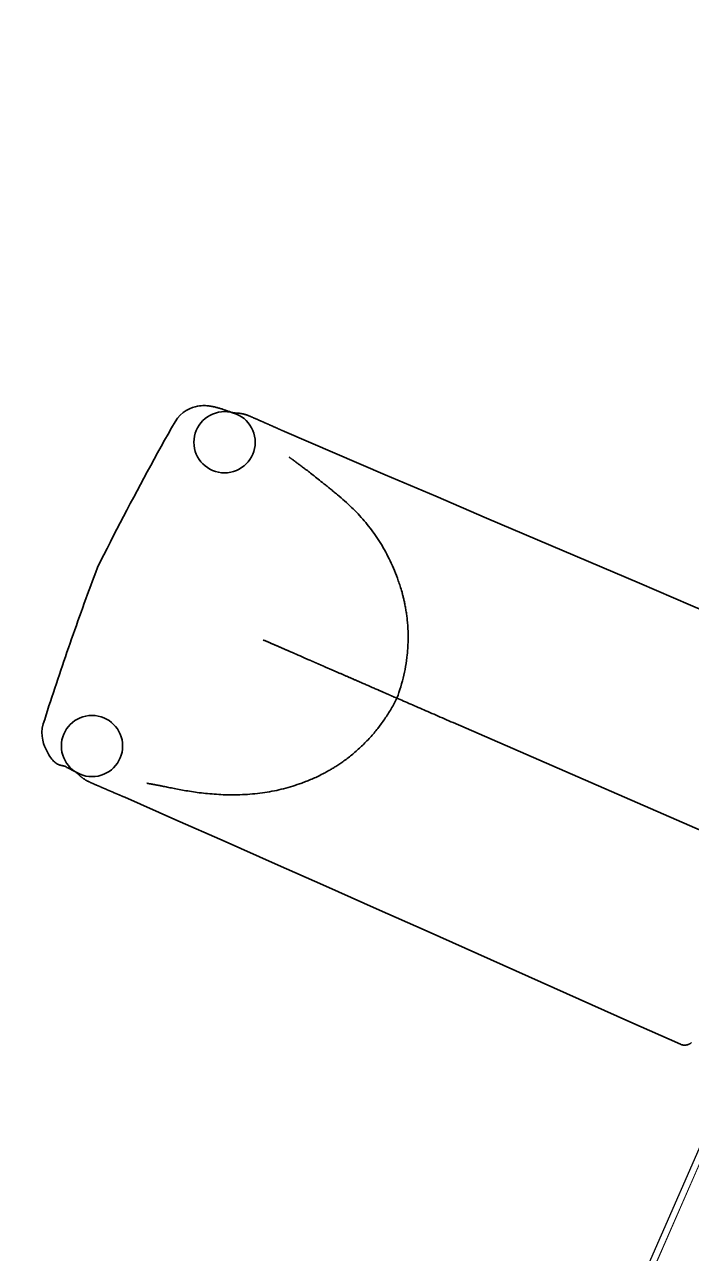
# Model space of a CAD drawing. Header units: millimetres. Extents: x -50172 to 90294, y -80883 to 956680.
# Drawn here: x 4453.4 to 4486, y -17242.3 to -17182.1 of the extents above; entities that cross this region are included whole.
import ezdxf

# ---------------------------------------------------------------- set-up
doc = ezdxf.new("R2010")
doc.units = ezdxf.units.MM
doc.header["$MEASUREMENT"] = 0
doc.linetypes.add('Dot & Dashed', pattern=[670.277762, 352.777767, -176.388884, 0, -141.111112])
for name, color, linetype, lineweight in [('0_Pen_No__7', 7, 'Continuous', 35), ('New_A-20-M_Roof_Pen_No__93', 8, 'Continuous', 13), ('New_A-25-M_Curtain_Wall_Pen_No__90', 8, 'Continuous', 20), ('New_A-25-M_Wall_Ext_Pen_No__87', 8, 'Continuous', 20)]:
    doc.layers.add(name, color=color, linetype=linetype, lineweight=lineweight)
for name, color, linetype in [('New_A-20-M_Roof', 7, 'Continuous'), ('New_A-25-M_Curtain_Wall', 7, 'Continuous'), ('New_A-25-M_Wall_Ext', 7, 'Continuous'), ('New_ArchiCAD Windows', 7, 'Continuous')]:
    doc.layers.add(name, color=color, linetype=linetype)
doc.layers.add('New_A-25-M_Curtain_Wall_Pen_No__69', color=7, linetype='Continuous', lineweight=20, true_color=0x606060)
doc.layers.add('New_ArchiCAD Windows_Pen_No__23', color=7, linetype='Continuous', lineweight=30, true_color=0x2a2a2a)

# ---------------------------------------------------------------- blocks, each defined once
blk = doc.blocks.new('Wall_2_1', base_point=(10092.596, -4631.295))
at = {"layer": 'New_A-25-M_Wall_Ext_Pen_No__87', "linetype": 'Continuous', "flags": 128}
blk.add_lwpolyline([(10000.932, -4591.325), (2142.474, -22613.267)], dxfattribs=at)
blk = doc.blocks.new('Wall_4_1', base_point=(9982.587, -4632.604))
at = {"layer": 'New_A-25-M_Wall_Ext_Pen_No__87', "linetype": 'Continuous', "flags": 128}
blk.add_lwpolyline([(2142.182, -22613.139), (4865.774, -16367.078)], dxfattribs=at)
blk = doc.blocks.new('Triple Window 19_2')
at = {"layer": 'New_ArchiCAD Windows_Pen_No__23', "linetype": 'Continuous'}
blk.add_line((662.5, 0), (725, 0), dxfattribs=at)
blk = doc.blocks.new('Wall_239_1', base_point=(10165.916, -4712.544))
at = {"layer": 'New_ArchiCAD Windows', "color": 251, "linetype": 'Continuous', "lineweight": 20, "true_color": 0x606060, "xscale": -1, "zscale": 1000, "rotation": 66.44041158399281}
blk.add_blockref('Triple Window 19_2', (4761.752, -16605.635), dxfattribs=at)
blk = doc.blocks.new('Morph_2_1')
at = {"layer": 'New_A-20-M_Roof_Pen_No__93', "linetype": 'Continuous', "flags": 128}
blk.add_lwpolyline([(2064.531, -22792.012), (10012.822, -4564.059)], dxfattribs=at)
blk = doc.blocks.new('Beam_8_1', base_point=(10000.932, -4591.325))
at = {"layer": 'New_A-25-M_Curtain_Wall_Pen_No__69', "linetype": 'Dot & Dashed'}
blk.add_line((10000.932, -4591.325), (2142.472, -22613.266), dxfattribs=at)
at = {"layer": 'New_A-25-M_Curtain_Wall_Pen_No__90', "linetype": 'Continuous'}
blk.add_line((10000.932, -4591.325), (2142.472, -22613.266), dxfattribs=at)

msp = doc.modelspace()

# ---------------------------------------------------------------- linework, layer by layer
at = {"layer": '0_Pen_No__7', "linetype": 'Continuous', "flags": 128}
for points in [[(4460.745, -17201.528), (4460.863, -17201.352), (4460.999, -17201.202), (4461.145, -17201.077), (4461.296, -17200.974), (4461.447, -17200.893), (4461.591, -17200.832), (4461.722, -17200.79), (4461.836, -17200.764), (4461.935, -17200.748), (4462.023, -17200.739), (4462.102, -17200.734), (4462.172, -17200.734), (4462.236, -17200.737), (4462.295, -17200.741), (4462.349, -17200.747), (4462.401, -17200.754), (4462.45, -17200.76), (4462.498, -17200.767), (4462.545, -17200.775), (4462.591, -17200.783), (4462.635, -17200.792), (4462.678, -17200.801), (4462.72, -17200.811), (4462.762, -17200.82), (4462.802, -17200.831), (4462.842, -17200.842), (4462.881, -17200.853), (4462.92, -17200.864), (4462.958, -17200.876), (4462.995, -17200.888), (4463.033, -17200.9), (4463.07, -17200.912), (4463.107, -17200.925), (4463.144, -17200.938), (4463.181, -17200.951), (4463.218, -17200.964), (4463.255, -17200.977), (4463.292, -17200.99), (4463.33, -17201.003), (4463.369, -17201.017), (4463.406, -17201.03), (4463.443, -17201.042), (4463.48, -17201.055), (4463.516, -17201.067), (4463.552, -17201.079), (4463.587, -17201.091), (4463.622, -17201.102)], [(4463.538, -17201.075), (4463.551, -17201.076), (4463.561, -17201.078), (4463.571, -17201.079), (4463.582, -17201.081), (4463.592, -17201.082), (4463.603, -17201.083), (4463.613, -17201.085), (4463.624, -17201.086), (4463.634, -17201.088), (4463.645, -17201.089), (4463.655, -17201.091), (4463.665, -17201.092), (4463.675, -17201.094), (4463.688, -17201.096), (4463.701, -17201.098), (4463.713, -17201.099), (4463.724, -17201.101), (4463.735, -17201.103)], [(4463.717, -17201.1), (4463.732, -17201.101), (4463.751, -17201.101), (4463.761, -17201.102), (4463.773, -17201.102), (4463.785, -17201.103), (4463.798, -17201.104), (4463.813, -17201.105), (4463.827, -17201.106), (4463.843, -17201.107), (4463.859, -17201.109), (4463.877, -17201.111), (4463.895, -17201.113), (4463.913, -17201.115), (4463.933, -17201.117), (4463.953, -17201.12), (4463.973, -17201.124), (4463.994, -17201.127), (4464.016, -17201.131), (4464.038, -17201.136), (4464.061, -17201.14), (4464.083, -17201.145), (4464.106, -17201.151), (4464.129, -17201.157), (4464.153, -17201.163), (4464.177, -17201.17), (4464.201, -17201.177), (4464.225, -17201.184), (4464.249, -17201.192), (4464.273, -17201.201), (4464.297, -17201.21), (4464.322, -17201.219), (4464.346, -17201.229), (4464.37, -17201.239), (4464.39, -17201.248), (4464.411, -17201.256), (4464.431, -17201.265), (4464.451, -17201.274), (4464.471, -17201.282), (4464.491, -17201.291), (4464.511, -17201.3), (4464.531, -17201.308), (4464.552, -17201.317), (4464.572, -17201.326), (4464.592, -17201.334), (4464.612, -17201.343), (4464.632, -17201.352), (4464.652, -17201.361), (4464.672, -17201.369), (4464.692, -17201.378), (4464.712, -17201.387), (4464.732, -17201.396), (4464.753, -17201.404), (4464.773, -17201.413), (4464.793, -17201.422), (4464.813, -17201.431), (4464.833, -17201.439), (4464.853, -17201.448), (4464.873, -17201.457), (4464.893, -17201.466), (4464.913, -17201.475), (4464.933, -17201.483), (4464.953, -17201.492), (4464.973, -17201.501), (4464.993, -17201.51), (4465.013, -17201.519), (4465.033, -17201.527), (4465.053, -17201.536), (4465.073, -17201.545), (4465.093, -17201.554), (4465.113, -17201.563), (4465.133, -17201.572), (4465.153, -17201.58), (4465.173, -17201.589), (4465.193, -17201.598), (4465.213, -17201.607), (4465.233, -17201.616), (4465.253, -17201.625), (4465.273, -17201.634), (4465.293, -17201.643), (4465.314, -17201.651), (4465.334, -17201.66), (4465.354, -17201.669), (4465.374, -17201.678), (4465.394, -17201.687), (4465.414, -17201.696), (4465.434, -17201.705), (4465.454, -17201.714), (4465.474, -17201.723), (4465.494, -17201.732), (4465.514, -17201.741), (4465.534, -17201.75), (4465.554, -17201.759), (4465.574, -17201.768), (4465.594, -17201.777), (4465.614, -17201.785), (4465.634, -17201.794), (4465.654, -17201.803), (4465.674, -17201.812), (4465.694, -17201.821), (4465.714, -17201.83), (4465.734, -17201.839), (4465.754, -17201.848), (4465.774, -17201.857), (4465.793, -17201.865), (4465.813, -17201.874), (4465.832, -17201.883), (4465.851, -17201.891), (4465.87, -17201.9), (4465.889, -17201.908), (4465.908, -17201.917), (4465.926, -17201.925), (4465.944, -17201.933), (4465.961, -17201.94), (4465.978, -17201.948), (4465.994, -17201.955), (4466.01, -17201.962), (4466.025, -17201.969), (4466.04, -17201.976), (4466.054, -17201.982), (4466.067, -17201.988), (4466.079, -17201.993), (4466.09, -17201.998), (4466.101, -17202.003), (4466.111, -17202.007), (4466.128, -17202.015), (4466.142, -17202.021), (4466.153, -17202.026), (4466.164, -17202.031), (4466.174, -17202.035)], [(4454.296, -17216.319), (4454.364, -17216.103), (4454.433, -17215.886), (4454.502, -17215.668), (4454.573, -17215.449), (4454.644, -17215.23), (4454.716, -17215.011), (4454.788, -17214.791), (4454.861, -17214.571), (4454.934, -17214.351), (4455.008, -17214.132), (4455.081, -17213.912), (4455.156, -17213.693), (4455.23, -17213.473), (4455.305, -17213.254), (4455.38, -17213.035), (4455.455, -17212.816), (4455.53, -17212.597), (4455.606, -17212.378), (4455.682, -17212.159), (4455.759, -17211.94), (4455.836, -17211.721), (4455.913, -17211.503), (4455.99, -17211.284), (4456.068, -17211.066), (4456.146, -17210.847), (4456.224, -17210.629), (4456.302, -17210.411), (4456.381, -17210.193), (4456.46, -17209.975), (4456.539, -17209.758), (4456.619, -17209.54), (4456.699, -17209.322), (4456.779, -17209.105), (4456.86, -17208.888), (4456.941, -17208.671), (4457.099, -17208.356), (4457.258, -17208.041), (4457.417, -17207.727), (4457.578, -17207.413), (4457.739, -17207.1), (4457.901, -17206.787), (4458.063, -17206.474), (4458.227, -17206.162), (4458.39, -17205.85), (4458.555, -17205.538), (4458.72, -17205.226), (4458.885, -17204.915), (4459.052, -17204.603), (4459.219, -17204.292), (4459.387, -17203.98), (4459.555, -17203.669), (4459.725, -17203.358), (4459.894, -17203.049), (4460.064, -17202.741), (4460.234, -17202.435), (4460.404, -17202.13), (4460.575, -17201.828), (4460.745, -17201.528)], [(4488.477, -17211.572), (4485.976, -17210.507), (4483.475, -17209.44), (4480.975, -17208.374), (4478.479, -17207.308), (4475.988, -17206.242), (4473.503, -17205.179), (4471.026, -17204.118), (4468.559, -17203.059), (4466.103, -17202.005)], [(4489.482, -17222.86), (4474.357, -17216.265), (4474.25, -17216.218), (4474.144, -17216.172), (4474.038, -17216.126), (4473.934, -17216.08), (4473.83, -17216.035), (4473.726, -17215.99), (4473.624, -17215.945), (4473.522, -17215.901), (4473.421, -17215.857), (4473.321, -17215.813), (4473.221, -17215.77), (4473.123, -17215.727), (4473.025, -17215.684), (4472.929, -17215.642), (4472.833, -17215.601), (4472.739, -17215.559), (4472.645, -17215.519), (4472.552, -17215.478), (4472.461, -17215.438), (4472.37, -17215.399), (4472.281, -17215.36), (4472.192, -17215.321), (4472.105, -17215.283), (4472.019, -17215.246), (4471.934, -17215.209), (4471.851, -17215.172), (4471.768, -17215.136), (4471.687, -17215.101), (4471.607, -17215.066), (4471.658, -17214.927), (4471.706, -17214.787), (4471.752, -17214.647), (4471.795, -17214.506), (4471.836, -17214.364), (4471.875, -17214.222), (4471.911, -17214.08), (4471.944, -17213.938), (4471.975, -17213.797), (4472.004, -17213.655), (4472.03, -17213.512), (4472.053, -17213.369), (4472.075, -17213.226), (4472.093, -17213.082), (4472.11, -17212.937), (4472.117, -17212.865), (4472.124, -17212.792), (4472.13, -17212.718), (4472.135, -17212.645), (4472.14, -17212.571), (4472.144, -17212.497), (4472.147, -17212.423), (4472.15, -17212.349), (4472.152, -17212.275), (4472.153, -17212.201), (4472.154, -17212.127), (4472.154, -17212.053), (4472.154, -17211.98), (4472.152, -17211.906), (4472.15, -17211.833), (4472.148, -17211.76), (4472.145, -17211.687), (4472.141, -17211.615), (4472.137, -17211.544), (4472.132, -17211.474), (4472.126, -17211.404), (4472.12, -17211.336), (4472.114, -17211.269), (4472.107, -17211.202), (4472.1, -17211.137), (4472.092, -17211.073), (4472.084, -17211.01), (4472.076, -17210.949), (4472.067, -17210.888), (4472.058, -17210.829), (4472.049, -17210.771), (4472.039, -17210.715), (4472.03, -17210.66), (4472.02, -17210.605), (4472.01, -17210.553), (4472, -17210.501), (4471.99, -17210.451), (4471.98, -17210.401), (4471.97, -17210.353), (4471.96, -17210.306), (4471.949, -17210.259), (4471.939, -17210.213), (4471.929, -17210.168), (4471.918, -17210.124), (4471.907, -17210.081), (4471.897, -17210.039), (4471.886, -17209.997), (4471.875, -17209.956), (4471.864, -17209.916), (4471.854, -17209.876), (4471.832, -17209.799), (4471.81, -17209.724), (4471.787, -17209.651), (4471.765, -17209.58), (4471.742, -17209.511), (4471.72, -17209.444), (4471.697, -17209.377), (4471.674, -17209.312), (4471.628, -17209.185), (4471.581, -17209.059), (4471.533, -17208.936), (4471.484, -17208.814), (4471.433, -17208.694), (4471.382, -17208.577), (4471.33, -17208.461), (4471.277, -17208.346), (4471.223, -17208.234), (4471.168, -17208.123), (4471.112, -17208.014), (4471.055, -17207.907), (4470.997, -17207.801), (4470.938, -17207.697), (4470.878, -17207.594), (4470.817, -17207.493), (4470.755, -17207.393), (4470.691, -17207.294), (4470.627, -17207.197), (4470.562, -17207.102), (4470.496, -17207.007), (4470.429, -17206.914), (4470.361, -17206.822), (4470.291, -17206.731), (4470.221, -17206.642), (4470.15, -17206.553), (4470.078, -17206.466), (4470.004, -17206.379), (4469.93, -17206.293), (4469.855, -17206.209), (4469.778, -17206.125), (4469.701, -17206.042), (4469.622, -17205.96), (4469.543, -17205.879), (4469.462, -17205.799), (4469.38, -17205.719), (4469.298, -17205.64), (4469.214, -17205.561), (4469.129, -17205.483), (4469.043, -17205.406), (4468.956, -17205.329), (4468.868, -17205.253), (4468.779, -17205.177), (4468.689, -17205.102), (4468.644, -17205.064), (4468.6, -17205.028), (4468.556, -17204.991), (4468.513, -17204.955), (4468.47, -17204.92), (4468.428, -17204.885), (4468.386, -17204.851), (4468.345, -17204.817), (4468.304, -17204.784), (4468.264, -17204.751), (4468.224, -17204.718), (4468.185, -17204.686), (4468.146, -17204.654), (4468.108, -17204.623), (4468.07, -17204.592), (4468.032, -17204.562), (4467.959, -17204.503), (4467.888, -17204.445), (4467.818, -17204.39), (4467.75, -17204.336), (4467.684, -17204.283), (4467.62, -17204.233), (4467.558, -17204.183), (4467.498, -17204.136), (4467.439, -17204.09), (4467.382, -17204.046), (4467.327, -17204.003), (4467.273, -17203.961), (4467.221, -17203.921), (4467.171, -17203.883), (4467.122, -17203.846), (4467.076, -17203.81), (4467.03, -17203.776), (4466.987, -17203.743), (4466.945, -17203.712), (4466.904, -17203.681), (4466.865, -17203.652), (4466.828, -17203.624), (4466.792, -17203.598), (4466.758, -17203.573), (4466.725, -17203.548), (4466.694, -17203.525), (4466.664, -17203.504), (4466.635, -17203.483), (4466.608, -17203.463), (4466.583, -17203.444), (4466.558, -17203.427), (4466.535, -17203.41), (4466.514, -17203.395), (4466.494, -17203.38), (4466.475, -17203.366), (4466.457, -17203.353), (4466.441, -17203.341), (4466.426, -17203.33), (4466.412, -17203.32), (4466.399, -17203.311), (4466.388, -17203.302), (4466.378, -17203.294), (4466.368, -17203.287), (4466.353, -17203.276), (4466.342, -17203.268), (4466.331, -17203.259)], [(4471.605, -17215.065), (4471.595, -17215.061), (4471.585, -17215.056), (4471.576, -17215.052), (4471.564, -17215.047), (4471.552, -17215.042), (4471.538, -17215.036), (4471.524, -17215.03), (4471.509, -17215.023), (4471.493, -17215.016), (4471.477, -17215.009), (4471.444, -17214.995), (4471.428, -17214.988), (4471.412, -17214.981), (4471.396, -17214.974), (4471.38, -17214.967), (4471.364, -17214.96), (4471.348, -17214.953), (4471.331, -17214.946), (4471.314, -17214.938), (4471.297, -17214.931), (4471.279, -17214.923), (4471.261, -17214.915), (4471.243, -17214.907), (4471.224, -17214.899), (4471.205, -17214.891), (4471.186, -17214.882), (4471.167, -17214.874), (4471.147, -17214.865), (4471.127, -17214.857), (4471.107, -17214.848), (4471.086, -17214.839), (4471.065, -17214.83), (4471.045, -17214.821), (4471.023, -17214.811), (4471.002, -17214.802), (4470.98, -17214.793), (4470.959, -17214.783), (4470.937, -17214.774), (4470.915, -17214.764), (4470.892, -17214.754), (4470.87, -17214.744), (4470.847, -17214.735), (4470.824, -17214.725), (4470.801, -17214.715), (4470.778, -17214.704), (4470.755, -17214.694), (4470.731, -17214.684), (4470.708, -17214.674), (4470.684, -17214.664), (4470.637, -17214.643), (4470.589, -17214.622), (4470.54, -17214.601), (4470.492, -17214.58), (4470.443, -17214.558), (4470.394, -17214.537), (4470.296, -17214.494), (4470.198, -17214.452), (4470.149, -17214.43), (4470.101, -17214.409), (4470.052, -17214.388), (4470.004, -17214.367), (4469.957, -17214.346), (4469.933, -17214.336), (4469.909, -17214.326), (4469.862, -17214.305), (4469.839, -17214.295), (4469.815, -17214.284), (4469.791, -17214.274), (4469.766, -17214.263), (4469.741, -17214.252), (4469.716, -17214.241), (4469.691, -17214.23), (4469.665, -17214.219), (4469.639, -17214.208), (4469.613, -17214.196), (4469.586, -17214.185), (4469.559, -17214.173), (4469.532, -17214.161), (4469.504, -17214.149), (4469.476, -17214.137), (4469.448, -17214.125), (4469.42, -17214.112), (4469.391, -17214.1), (4469.362, -17214.087), (4469.333, -17214.074), (4469.303, -17214.061), (4469.273, -17214.048), (4469.243, -17214.035), (4469.212, -17214.022), (4469.181, -17214.008), (4469.15, -17213.994), (4469.118, -17213.981), (4469.086, -17213.967), (4469.054, -17213.953), (4469.021, -17213.938), (4468.988, -17213.924), (4468.955, -17213.91), (4468.922, -17213.895), (4468.888, -17213.88), (4468.854, -17213.865), (4468.819, -17213.85), (4468.784, -17213.835), (4468.749, -17213.82), (4468.714, -17213.804), (4468.678, -17213.789), (4468.642, -17213.773), (4468.606, -17213.757), (4468.569, -17213.741), (4468.532, -17213.725), (4468.495, -17213.709), (4468.457, -17213.693), (4468.419, -17213.676), (4468.381, -17213.659), (4468.343, -17213.643), (4468.304, -17213.626), (4468.226, -17213.592), (4468.187, -17213.575), (4468.148, -17213.558), (4468.109, -17213.54), (4468.069, -17213.523), (4468.049, -17213.514), (4468.029, -17213.506), (4468.009, -17213.497), (4467.988, -17213.488), (4467.968, -17213.479), (4467.948, -17213.47), (4467.928, -17213.462), (4467.908, -17213.453), (4467.889, -17213.445), (4467.869, -17213.436), (4467.85, -17213.428), (4467.831, -17213.42), (4467.813, -17213.411), (4467.794, -17213.403), (4467.776, -17213.395), (4467.758, -17213.388), (4467.74, -17213.38), (4467.722, -17213.372), (4467.705, -17213.364), (4467.688, -17213.357), (4467.671, -17213.35), (4467.654, -17213.342), (4467.638, -17213.335), (4467.621, -17213.328), (4467.605, -17213.321), (4467.589, -17213.314), (4467.574, -17213.307), (4467.558, -17213.301), (4467.543, -17213.294), (4467.528, -17213.287), (4467.514, -17213.281), (4467.499, -17213.275), (4467.485, -17213.268), (4467.471, -17213.262), (4467.457, -17213.256), (4467.443, -17213.25), (4467.43, -17213.245), (4467.417, -17213.239), (4467.404, -17213.233), (4467.391, -17213.228), (4467.379, -17213.222), (4467.367, -17213.217), (4467.355, -17213.212), (4467.343, -17213.207), (4467.248, -17213.165), (4467.059, -17213.083), (4466.87, -17213), (4466.776, -17212.959), (4466.681, -17212.918), (4466.587, -17212.877), (4466.493, -17212.836), (4466.4, -17212.795), (4466.306, -17212.755), (4466.26, -17212.734), (4466.236, -17212.724), (4466.213, -17212.714), (4466.189, -17212.703), (4466.165, -17212.693), (4466.141, -17212.683), (4466.117, -17212.672), (4466.093, -17212.662), (4466.069, -17212.651), (4466.044, -17212.64), (4466.02, -17212.63), (4465.995, -17212.619), (4465.97, -17212.608), (4465.946, -17212.597), (4465.921, -17212.586), (4465.895, -17212.575), (4465.87, -17212.564), (4465.845, -17212.553), (4465.819, -17212.542), (4465.794, -17212.531), (4465.768, -17212.52), (4465.742, -17212.509), (4465.716, -17212.497), (4465.69, -17212.486), (4465.664, -17212.474), (4465.638, -17212.463), (4465.611, -17212.451), (4465.584, -17212.44), (4465.558, -17212.428), (4465.531, -17212.416), (4465.504, -17212.405), (4465.477, -17212.393), (4465.449, -17212.381), (4465.422, -17212.369), (4465.394, -17212.357), (4465.366, -17212.345), (4465.339, -17212.333), (4465.311, -17212.32), (4465.282, -17212.308), (4465.254, -17212.296), (4465.226, -17212.283), (4465.197, -17212.271), (4465.168, -17212.258), (4465.14, -17212.246), (4465.111, -17212.233), (4465.081, -17212.22), (4465.052, -17212.208)], [(4471.607, -17215.066), (4471.574, -17215.132), (4471.54, -17215.198), (4471.505, -17215.263), (4471.47, -17215.328), (4471.434, -17215.393), (4471.398, -17215.458), (4471.362, -17215.522), (4471.324, -17215.586), (4471.287, -17215.649), (4471.249, -17215.712), (4471.21, -17215.775), (4471.171, -17215.837), (4471.131, -17215.899), (4471.091, -17215.96), (4471.051, -17216.021), (4471.01, -17216.081), (4470.969, -17216.141), (4470.927, -17216.2), (4470.842, -17216.318), (4470.756, -17216.434), (4470.667, -17216.548), (4470.622, -17216.605), (4470.576, -17216.661), (4470.53, -17216.717), (4470.484, -17216.773), (4470.436, -17216.828), (4470.389, -17216.884), (4470.34, -17216.938), (4470.291, -17216.993), (4470.241, -17217.048), (4470.191, -17217.102), (4470.14, -17217.156), (4470.088, -17217.209), (4470.036, -17217.262), (4469.983, -17217.315), (4469.93, -17217.367), (4469.877, -17217.418), (4469.823, -17217.469), (4469.769, -17217.52), (4469.715, -17217.569), (4469.66, -17217.618), (4469.605, -17217.667), (4469.55, -17217.714), (4469.495, -17217.761), (4469.44, -17217.807), (4469.385, -17217.852), (4469.33, -17217.896), (4469.276, -17217.939), (4469.222, -17217.981), (4469.168, -17218.023), (4469.114, -17218.063), (4469.061, -17218.102), (4469.009, -17218.14), (4468.957, -17218.177), (4468.906, -17218.213), (4468.856, -17218.248), (4468.807, -17218.281), (4468.758, -17218.314), (4468.71, -17218.345), (4468.663, -17218.376), (4468.617, -17218.406), (4468.572, -17218.434), (4468.527, -17218.462), (4468.483, -17218.489), (4468.44, -17218.515), (4468.398, -17218.54), (4468.357, -17218.565), (4468.316, -17218.588), (4468.276, -17218.611), (4468.237, -17218.633), (4468.198, -17218.655), (4468.16, -17218.676), (4468.122, -17218.697), (4468.085, -17218.717), (4468.048, -17218.737), (4467.975, -17218.775), (4467.904, -17218.811), (4467.834, -17218.846), (4467.765, -17218.88), (4467.697, -17218.913), (4467.63, -17218.944), (4467.565, -17218.974), (4467.5, -17219.003), (4467.436, -17219.031), (4467.373, -17219.058), (4467.312, -17219.084), (4467.25, -17219.109), (4467.19, -17219.133), (4467.13, -17219.156), (4467.071, -17219.179), (4467.013, -17219.201), (4466.955, -17219.222), (4466.898, -17219.243), (4466.841, -17219.263), (4466.728, -17219.302), (4466.616, -17219.339), (4466.505, -17219.374), (4466.393, -17219.408), (4466.281, -17219.441), (4466.169, -17219.472), (4466.057, -17219.501), (4465.945, -17219.529), (4465.832, -17219.556), (4465.719, -17219.581), (4465.605, -17219.605), (4465.49, -17219.628), (4465.375, -17219.649), (4465.258, -17219.669), (4465.141, -17219.687), (4465.022, -17219.704), (4464.902, -17219.72), (4464.78, -17219.735), (4464.657, -17219.748), (4464.533, -17219.76), (4464.41, -17219.77), (4464.288, -17219.779), (4464.166, -17219.786), (4464.045, -17219.792), (4463.924, -17219.797), (4463.805, -17219.8), (4463.686, -17219.802), (4463.568, -17219.802), (4463.451, -17219.802), (4463.335, -17219.8), (4463.22, -17219.797), (4463.106, -17219.793), (4462.994, -17219.788), (4462.882, -17219.783), (4462.771, -17219.776), (4462.662, -17219.768), (4462.554, -17219.76), (4462.447, -17219.751), (4462.341, -17219.741), (4462.237, -17219.73), (4462.134, -17219.719), (4462.033, -17219.707), (4461.933, -17219.695), (4461.835, -17219.682), (4461.738, -17219.669), (4461.642, -17219.655), (4461.549, -17219.641), (4461.457, -17219.627), (4461.367, -17219.613), (4461.278, -17219.598), (4461.191, -17219.583), (4461.106, -17219.568), (4461.023, -17219.553), (4460.942, -17219.538), (4460.863, -17219.523), (4460.786, -17219.509), (4460.71, -17219.494), (4460.637, -17219.479), (4460.566, -17219.465), (4460.497, -17219.451), (4460.43, -17219.437), (4460.366, -17219.424), (4460.304, -17219.411), (4460.244, -17219.399), (4460.186, -17219.387), (4460.131, -17219.376), (4460.104, -17219.37), (4460.078, -17219.365), (4460.052, -17219.36), (4460.027, -17219.355), (4460.003, -17219.35), (4459.979, -17219.345), (4459.956, -17219.341), (4459.934, -17219.337), (4459.912, -17219.333), (4459.891, -17219.329), (4459.85, -17219.322), (4459.811, -17219.315), (4459.775, -17219.308), (4459.739, -17219.302), (4459.706, -17219.296), (4459.675, -17219.29), (4459.645, -17219.285), (4459.617, -17219.28), (4459.59, -17219.275), (4459.565, -17219.27), (4459.542, -17219.266), (4459.521, -17219.262), (4459.501, -17219.259), (4459.482, -17219.255), (4459.465, -17219.252), (4459.45, -17219.249), (4459.436, -17219.247), (4459.423, -17219.245), (4459.411, -17219.243), (4459.393, -17219.239), (4459.379, -17219.237), (4459.365, -17219.234)], [(4455.941, -17218.717), (4455.909, -17218.699), (4455.877, -17218.681), (4455.844, -17218.663), (4455.81, -17218.645), (4455.776, -17218.626), (4455.741, -17218.608), (4455.706, -17218.589), (4455.671, -17218.57), (4455.635, -17218.551), (4455.599, -17218.532), (4455.563, -17218.513), (4455.527, -17218.494), (4455.491, -17218.474), (4455.456, -17218.454), (4455.42, -17218.435), (4455.385, -17218.418), (4455.351, -17218.404), (4455.316, -17218.393), (4455.282, -17218.383), (4455.247, -17218.375), (4455.212, -17218.367), (4455.178, -17218.359), (4455.143, -17218.35), (4455.107, -17218.34), (4455.071, -17218.328), (4455.035, -17218.315), (4454.998, -17218.298), (4454.96, -17218.277), (4454.921, -17218.253), (4454.882, -17218.224), (4454.841, -17218.189), (4454.8, -17218.149), (4454.757, -17218.102), (4454.713, -17218.048), (4454.668, -17217.986), (4454.621, -17217.917), (4454.573, -17217.838), (4454.523, -17217.75), (4454.471, -17217.652), (4454.418, -17217.544), (4454.362, -17217.424), (4454.309, -17217.284), (4454.266, -17217.119), (4454.238, -17216.934), (4454.23, -17216.735), (4454.247, -17216.528), (4454.296, -17216.319)], [(4456.015, -17218.797), (4456.007, -17218.79), (4455.999, -17218.784), (4455.989, -17218.776), (4455.98, -17218.768), (4455.971, -17218.761), (4455.961, -17218.753), (4455.951, -17218.745), (4455.941, -17218.737), (4455.931, -17218.729), (4455.921, -17218.721), (4455.911, -17218.713), (4455.901, -17218.705), (4455.892, -17218.697), (4455.882, -17218.689), (4455.873, -17218.681), (4455.864, -17218.674)], [(4458.361, -17219.952), (4458.352, -17219.948), (4458.34, -17219.943), (4458.329, -17219.938), (4458.315, -17219.932), (4458.298, -17219.925), (4458.288, -17219.92), (4458.278, -17219.916), (4458.266, -17219.911), (4458.254, -17219.906), (4458.241, -17219.9), (4458.227, -17219.894), (4458.212, -17219.888), (4458.197, -17219.881), (4458.181, -17219.875), (4458.164, -17219.868), (4458.147, -17219.86), (4458.13, -17219.853), (4458.112, -17219.845), (4458.093, -17219.837), (4458.075, -17219.829), (4458.056, -17219.821), (4458.037, -17219.813), (4458.017, -17219.805), (4457.998, -17219.797), (4457.978, -17219.788), (4457.958, -17219.78), (4457.939, -17219.772), (4457.919, -17219.763), (4457.899, -17219.755), (4457.879, -17219.746), (4457.858, -17219.738), (4457.838, -17219.729), (4457.818, -17219.72), (4457.798, -17219.712), (4457.778, -17219.703), (4457.757, -17219.695), (4457.737, -17219.686), (4457.717, -17219.677), (4457.697, -17219.669), (4457.676, -17219.66), (4457.656, -17219.651), (4457.636, -17219.643), (4457.616, -17219.634), (4457.596, -17219.626), (4457.575, -17219.617), (4457.555, -17219.608), (4457.535, -17219.6), (4457.515, -17219.591), (4457.495, -17219.582), (4457.475, -17219.574), (4457.455, -17219.565), (4457.434, -17219.557), (4457.414, -17219.548), (4457.394, -17219.539), (4457.374, -17219.531), (4457.354, -17219.522), (4457.334, -17219.513), (4457.314, -17219.505), (4457.294, -17219.496), (4457.274, -17219.487), (4457.253, -17219.479), (4457.233, -17219.47), (4457.213, -17219.461), (4457.193, -17219.453), (4457.173, -17219.444), (4457.153, -17219.435), (4457.133, -17219.427), (4457.113, -17219.418), (4457.093, -17219.409), (4457.073, -17219.401), (4457.053, -17219.392), (4457.032, -17219.383), (4457.012, -17219.375), (4456.992, -17219.366), (4456.972, -17219.357), (4456.952, -17219.348), (4456.932, -17219.34), (4456.912, -17219.331), (4456.892, -17219.322), (4456.872, -17219.313), (4456.852, -17219.305), (4456.832, -17219.296), (4456.812, -17219.287), (4456.791, -17219.278), (4456.771, -17219.269), (4456.751, -17219.261), (4456.731, -17219.252), (4456.711, -17219.243), (4456.691, -17219.234), (4456.671, -17219.225), (4456.651, -17219.216), (4456.631, -17219.208), (4456.611, -17219.199), (4456.591, -17219.19), (4456.571, -17219.181), (4456.551, -17219.172), (4456.526, -17219.161), (4456.503, -17219.15), (4456.479, -17219.138), (4456.456, -17219.127), (4456.434, -17219.114), (4456.411, -17219.102), (4456.389, -17219.09), (4456.368, -17219.077), (4456.347, -17219.064), (4456.326, -17219.051), (4456.306, -17219.038), (4456.286, -17219.025), (4456.267, -17219.012), (4456.248, -17218.999), (4456.23, -17218.985), (4456.212, -17218.972), (4456.195, -17218.959), (4456.179, -17218.946), (4456.163, -17218.934), (4456.148, -17218.921), (4456.134, -17218.909), (4456.12, -17218.897), (4456.107, -17218.886), (4456.095, -17218.875), (4456.083, -17218.864), (4456.072, -17218.854), (4456.062, -17218.845), (4456.053, -17218.835), (4456.044, -17218.827), (4456.035, -17218.819), (4456.028, -17218.811), (4456.015, -17218.798), (4456.004, -17218.788)], [(4458.292, -17219.921), (4460.736, -17221.003), (4463.19, -17222.091), (4465.653, -17223.184), (4468.124, -17224.281), (4470.599, -17225.381), (4473.079, -17226.485), (4475.561, -17227.591), (4478.044, -17228.698), (4480.526, -17229.806), (4483.006, -17230.913), (4485.482, -17232.02), (4485.5, -17232.028), (4485.518, -17232.035), (4485.536, -17232.041), (4485.554, -17232.046), (4485.573, -17232.051), (4485.591, -17232.055), (4485.61, -17232.058), (4485.629, -17232.061), (4485.648, -17232.062), (4485.667, -17232.064), (4485.686, -17232.064), (4485.705, -17232.064), (4485.724, -17232.063), (4485.743, -17232.061), (4485.762, -17232.058), (4485.78, -17232.055), (4485.799, -17232.051), (4485.817, -17232.046), (4485.836, -17232.041), (4485.854, -17232.035), (4485.872, -17232.028), (4485.889, -17232.021), (4485.906, -17232.013), (4485.923, -17232.004), (4485.94, -17231.995), (4485.956, -17231.985), (4485.972, -17231.974), (4485.987, -17231.963), (4486.002, -17231.951), (4486.017, -17231.939), (4486.031, -17231.926)]]:
    msp.add_lwpolyline(points, dxfattribs=at)
at = {"layer": '0_Pen_No__7', "linetype": 'Continuous'}
for centre in [(4463.167, -17202.531), (4456.679, -17217.411)]:
    msp.add_circle(centre, 1.5, dxfattribs=at)

# ---------------------------------------------------------------- block references
at = {"layer": 'New_A-20-M_Roof', "linetype": 'Continuous', "lineweight": 0}
msp.add_blockref('Morph_2_1', (0, 0), dxfattribs=at)
at = {"layer": 'New_A-25-M_Curtain_Wall', "color": 8, "lineweight": 20}
msp.add_blockref('Beam_8_1', (10000.932, -4591.325), dxfattribs=at)
at = {"layer": 'New_A-25-M_Wall_Ext', "color": 250, "lineweight": 50, "true_color": 0x2a2a2a}
for name, p in [('Wall_4_1', (9982.587, -4632.604)), ('Wall_239_1', (10165.916, -4712.544)), ('Wall_2_1', (10092.596, -4631.295))]:
    msp.add_blockref(name, p, dxfattribs=at)

doc.saveas('drawing.dxf')
